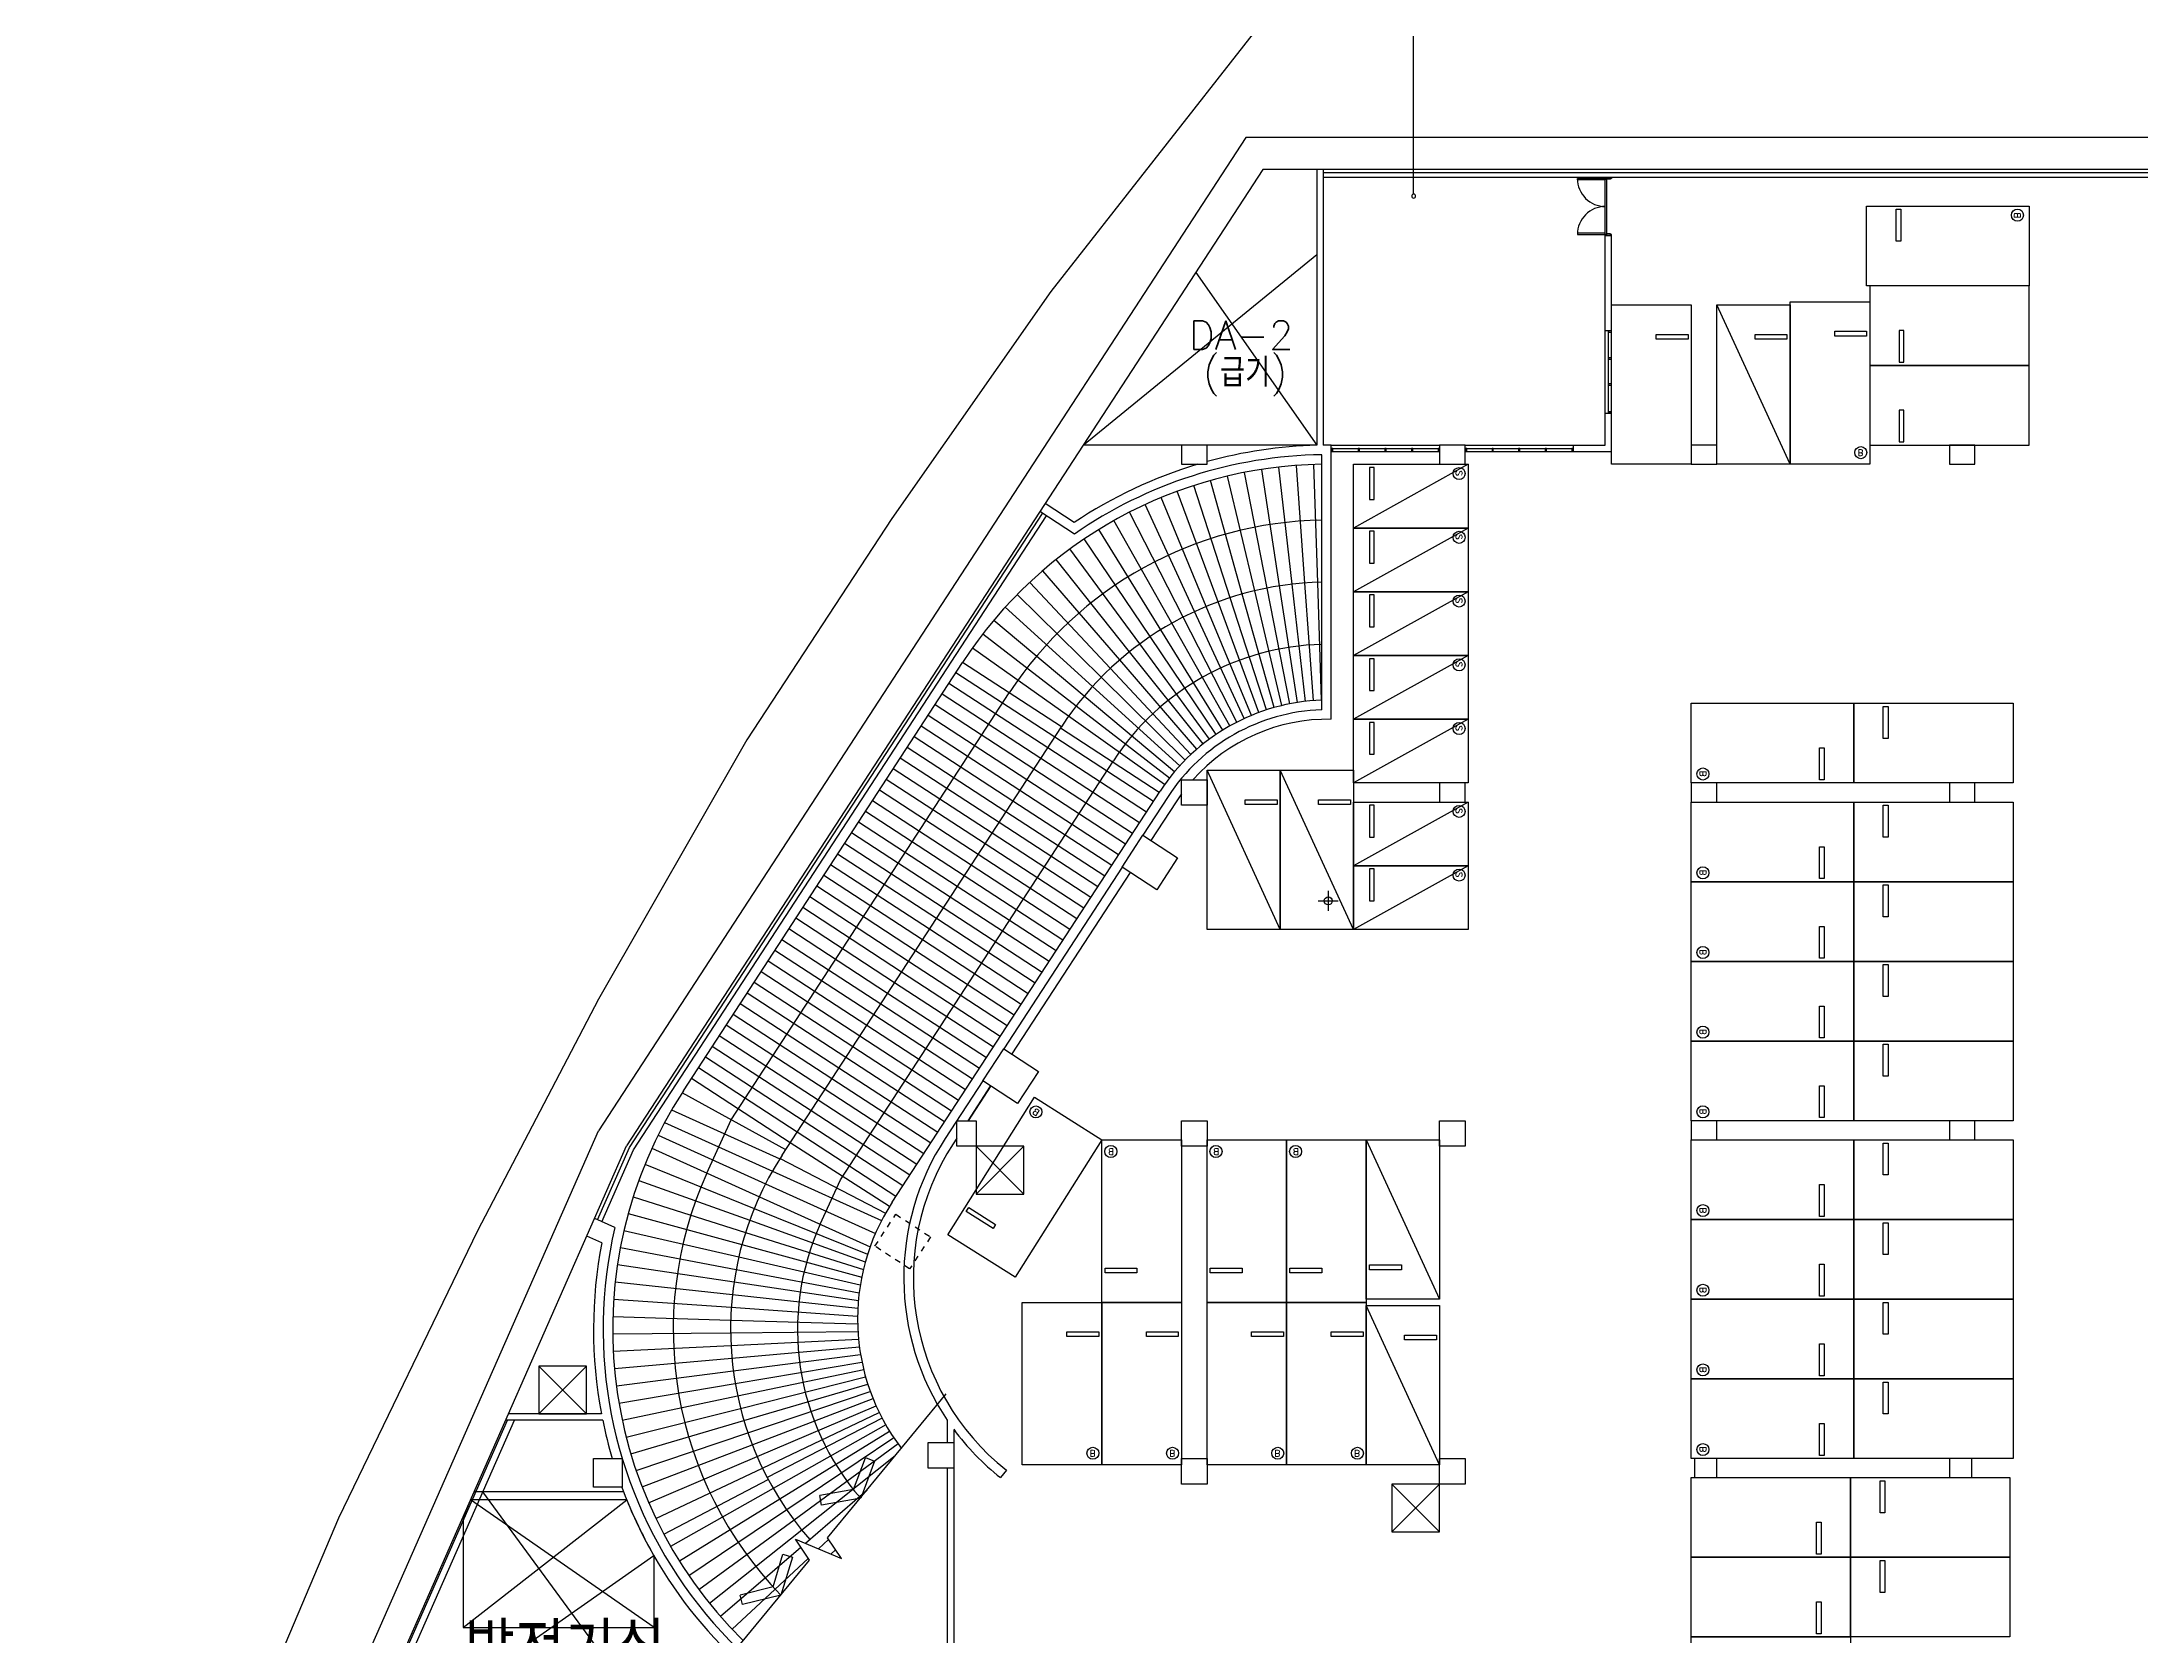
# Model space of a CAD drawing. Header units: millimetres. Extents: x -7614 to 421357, y 85218 to 341757.
# Drawn here: x 79456 to 145365, y 207827 to 257878 of the extents above; entities that cross this region are included whole.
import ezdxf
from ezdxf.enums import TextEntityAlignment as Align

# ---------------------------------------------------------------- set-up
doc = ezdxf.new("R2010")
doc.units = ezdxf.units.MM
doc.header["$LTSCALE"] = 600
doc.header["$MEASUREMENT"] = 0
doc.linetypes.add('HIDDEN', pattern=[2, 1, -1])
doc.layers.add('e-plan', color=9, linetype='CONTINUOUS')
doc.layers.add('e-room-box', color=7, linetype='CONTINUOUS')
doc.styles.add('kiahn', font='romans.shx', dxfattribs={"bigfont": 'cadhs.shx'})

msp = doc.modelspace()

# ---------------------------------------------------------------- linework, layer by layer
at = {"layer": 'e-plan'}
for p, q in [((117583, 258287), (111121, 250053)), ((117234, 254877), (96920, 223713)), ((163670, 254877), (117234, 254877)), ((117776, 253877), (97802, 223235)), ((164670, 253877), (117776, 253877)), ((119470, 253877), (119470, 245222)), ((119670, 253877), (119670, 245227)), ((148320, 253777), (119670, 253777)), ((148320, 253627), (119670, 253627)), ((127645, 253591), (128520, 253591)), ((127645, 253551), (127645, 253591)), ((128520, 253551), (127645, 253551)), ((128520, 253591), (128520, 253616)), ((128520, 253616), (128720, 253616)), ((128520, 251841), (128520, 253591)), ((128520, 253591), (128520, 253551)), ((128560, 253591), (128520, 253591)), ((128560, 253571), (128560, 253591)), ((128560, 253571), (128560, 251861)), ((128680, 253571), (128560, 253571)), ((128720, 253591), (128680, 253591)), ((128680, 253591), (128680, 253571)), ((128720, 253616), (128720, 253591)), ((136720, 250228), (136720, 252728)), ((136720, 252728), (141820, 252728)), ((137645, 252628), (137795, 252628)), ((137645, 251628), (137645, 252628)), ((137795, 252628), (137795, 251628)), ((141820, 252728), (141820, 250228)), ((128520, 251881), (127645, 251881)), ((127645, 251881), (127645, 251841)), ((127645, 251841), (128520, 251841)), ((128520, 251841), (128520, 251881)), ((128560, 251841), (128520, 251841)), ((128520, 251841), (128520, 251816)), ((128520, 251816), (128720, 251816)), ((128520, 248827), (128520, 251807)), ((128520, 251807), (128720, 251807)), ((128680, 251861), (128560, 251861)), ((128560, 251861), (128560, 251841)), ((128680, 251841), (128680, 251861)), ((128720, 251841), (128680, 251841)), ((128720, 251816), (128720, 251841)), ((128720, 248827), (128720, 251807)), ((112138, 245227), (119470, 251209)), ((137795, 251628), (137645, 251628)), ((115670, 250646), (119470, 245227)), ((111121, 250053), (106128, 242928)), ((141820, 250228), (136720, 250228)), ((136820, 250228), (136820, 247728)), ((141820, 250228), (136820, 250228)), ((141820, 247728), (141820, 250228)), ((128720, 249627), (131220, 249627)), ((128720, 244627), (128720, 249627)), ((131220, 249627), (131220, 244627)), ((134320, 244627), (132020, 249627)), ((132020, 249627), (134320, 249627)), ((132020, 244627), (132020, 249627)), ((134320, 249727), (136820, 249727)), ((134320, 244627), (134320, 249727)), ((134320, 249627), (134320, 244627)), ((136820, 249727), (136820, 244627)), ((128520, 248827), (128720, 248827)), ((128520, 246227), (128520, 248827)), ((128720, 248817), (128620, 248817)), ((128620, 248817), (128620, 248777)), ((128620, 246257), (128620, 248797)), ((128620, 248777), (128720, 248777)), ((128720, 248777), (128720, 248817)), ((128720, 246257), (128720, 248797)), ((130120, 248552), (130120, 248702)), ((130120, 248702), (131120, 248702)), ((131120, 248552), (130120, 248552)), ((131120, 248702), (131120, 248552)), ((133220, 248552), (133220, 248702)), ((133220, 248702), (134220, 248702)), ((134220, 248552), (133220, 248552)), ((134220, 248702), (134220, 248552)), ((135720, 248652), (135720, 248802)), ((135720, 248802), (136720, 248802)), ((136720, 248652), (135720, 248652)), ((136720, 248802), (136720, 248652)), ((137895, 248828), (137745, 248828)), ((137745, 248828), (137745, 247828)), ((137895, 247828), (137895, 248828)), ((128720, 247970), (128620, 247970)), ((128620, 247970), (128620, 247930)), ((128620, 247930), (128720, 247930)), ((128720, 247930), (128720, 247970)), ((137745, 247828), (137895, 247828)), ((136820, 247728), (136820, 245228)), ((141820, 247728), (136820, 247728)), ((136820, 247728), (141820, 247728)), ((141820, 245228), (141820, 247728)), ((128720, 247147), (128620, 247147)), ((128620, 247147), (128620, 247107)), ((128620, 247107), (128720, 247107)), ((128720, 247107), (128720, 247147)), ((128520, 245227), (128520, 246227)), ((128520, 246227), (128720, 246227)), ((128720, 246277), (128620, 246277)), ((128620, 246277), (128620, 246237)), ((128620, 246237), (128720, 246237)), ((128720, 246237), (128720, 246277)), ((128720, 245027), (128720, 246227)), ((137895, 246328), (137745, 246328)), ((137745, 246328), (137745, 245328)), ((137895, 245328), (137895, 246328)), ((119470, 245227), (112138, 245227)), ((119920, 245227), (119670, 245227)), ((119920, 236626), (119920, 245227)), ((119920, 245227), (123320, 245227)), ((124120, 245227), (127520, 245227)), ((127520, 245227), (128520, 245227)), ((127520, 245027), (127520, 245227)), ((136820, 245228), (141820, 245228)), ((137745, 245328), (137895, 245328)), ((119620, 236923), (119620, 244925)), ((119970, 245127), (119930, 245127)), ((119930, 245127), (119930, 245027)), ((119930, 245027), (119970, 245027)), ((119950, 245127), (123290, 245127)), ((119950, 245027), (123290, 245027)), ((119970, 245027), (119970, 245127)), ((124220, 244627), (120620, 242627)), ((120620, 244627), (124220, 244627)), ((120620, 242627), (120620, 244627)), ((120805, 245127), (120765, 245127)), ((120765, 245127), (120765, 245027)), ((120765, 245027), (120805, 245027)), ((120805, 245027), (120805, 245127)), ((121270, 244527), (121120, 244527)), ((121120, 244527), (121120, 243527)), ((121270, 243527), (121270, 244527)), ((121640, 245127), (121600, 245127)), ((121600, 245127), (121600, 245027)), ((121600, 245027), (121640, 245027)), ((121640, 245027), (121640, 245127)), ((122475, 245127), (122435, 245127)), ((122435, 245127), (122435, 245027)), ((122435, 245027), (122475, 245027)), ((122475, 245027), (122475, 245127)), ((123310, 245127), (123270, 245127)), ((123270, 245127), (123270, 245027)), ((123270, 245027), (123310, 245027)), ((123310, 245027), (123310, 245127)), ((124170, 245127), (124130, 245127)), ((124130, 245127), (124130, 245027)), ((124130, 245027), (124170, 245027)), ((124150, 245127), (127490, 245127)), ((124150, 245027), (127490, 245027)), ((124170, 245027), (124170, 245127)), ((124220, 244627), (124220, 242627)), ((125005, 245127), (124965, 245127)), ((124965, 245127), (124965, 245027)), ((124965, 245027), (125005, 245027)), ((125005, 245027), (125005, 245127)), ((125840, 245127), (125800, 245127)), ((125800, 245127), (125800, 245027)), ((125800, 245027), (125840, 245027)), ((125840, 245027), (125840, 245127)), ((126675, 245127), (126635, 245127)), ((126635, 245127), (126635, 245027)), ((126635, 245027), (126675, 245027)), ((126675, 245027), (126675, 245127)), ((127510, 245127), (127470, 245127)), ((127470, 245127), (127470, 245027)), ((127470, 245027), (127510, 245027)), ((127510, 245027), (127510, 245127)), ((127520, 245027), (128720, 245027)), ((131220, 244627), (128720, 244627)), ((134320, 244627), (132020, 244627)), ((136820, 244627), (134320, 244627)), ((111854, 242798), (110942, 243392)), ((121120, 243527), (121270, 243527)), ((97890, 223187), (110862, 243086)), ((98022, 223116), (110987, 243005)), ((106128, 242928), (101575, 235976)), ((111857, 242438), (110778, 243141)), ((124220, 242627), (120620, 240627)), ((120620, 242627), (124220, 242627)), ((120620, 240627), (120620, 242627)), ((124220, 242627), (120620, 242627)), ((124220, 242627), (124220, 240627)), ((121270, 242527), (121120, 242527)), ((121120, 242527), (121120, 241527)), ((121270, 241527), (121270, 242527)), ((121120, 241527), (121270, 241527)), ((124220, 240627), (120620, 238627)), ((120620, 240627), (124220, 240627)), ((120620, 238627), (120620, 240627)), ((124220, 240627), (120620, 240627)), ((124220, 240627), (124220, 238627)), ((121270, 240527), (121120, 240527)), ((121120, 240527), (121120, 239527)), ((121270, 239527), (121270, 240527)), ((121120, 239527), (121270, 239527)), ((124220, 238627), (120620, 236627)), ((120620, 238627), (124220, 238627)), ((120620, 236627), (120620, 238627)), ((124220, 238627), (120620, 238627)), ((124220, 238627), (124220, 236627)), ((99589, 224969), (108349, 238408)), ((121270, 238527), (121120, 238527)), ((121120, 238527), (121120, 237527)), ((121270, 237527), (121270, 238527)), ((101083, 224057), (109815, 237453)), ((121120, 237527), (121270, 237527)), ((124220, 236627), (120620, 234627)), ((120620, 236627), (124220, 236627)), ((120620, 234627), (120620, 236627)), ((124220, 236627), (120620, 236627)), ((124220, 236627), (124220, 234627)), ((131220, 234627), (131220, 237127)), ((131220, 237127), (136320, 237127)), ((136320, 237127), (136320, 234627)), ((136320, 234627), (136320, 237127)), ((136320, 237127), (141320, 237127)), ((137245, 237027), (137395, 237027)), ((137245, 236027), (137245, 237027)), ((137395, 237027), (137395, 236027)), ((141320, 237127), (141320, 234627)), ((101575, 235976), (96920, 227843)), ((121270, 236527), (121120, 236527)), ((121120, 236527), (121120, 235527)), ((121270, 235527), (121270, 236527)), ((137395, 236027), (137245, 236027)), ((104513, 222177), (113082, 235323)), ((121120, 235527), (121270, 235527)), ((135245, 234727), (135245, 235727)), ((135245, 235727), (135395, 235727)), ((135395, 235727), (135395, 234727)), ((118320, 230027), (116020, 235027)), ((116020, 235027), (118320, 235027)), ((116020, 230027), (116020, 235027)), ((120620, 230027), (118320, 235027)), ((118320, 235027), (118320, 230027)), ((118320, 235027), (120620, 235027)), ((118320, 230027), (118320, 235027)), ((120620, 235027), (120620, 230027)), ((135395, 234727), (135245, 234727)), ((106140, 221469), (114548, 234367)), ((114800, 234203), (114008, 232989)), ((115051, 234039), (114259, 232825)), ((117220, 233952), (117220, 234102)), ((117220, 234102), (118220, 234102)), ((118220, 234102), (118220, 233952)), ((119520, 233952), (119520, 234102)), ((119520, 234102), (120520, 234102)), ((120520, 234102), (120520, 233952)), ((124220, 234627), (120620, 234627)), ((124220, 234027), (120620, 232027)), ((120620, 234027), (124220, 234027)), ((120620, 232027), (120620, 234027)), ((124220, 234027), (124220, 232027)), ((136320, 234627), (131220, 234627)), ((131220, 231527), (131220, 234027)), ((131220, 234027), (136320, 234027)), ((141320, 234627), (136320, 234627)), ((136320, 234027), (136320, 231527)), ((136320, 231527), (136320, 234027)), ((136320, 234027), (141320, 234027)), ((141320, 234027), (141320, 231527)), ((118220, 233952), (117220, 233952)), ((120520, 233952), (119520, 233952)), ((121270, 233927), (121120, 233927)), ((121120, 233927), (121120, 232927)), ((121270, 232927), (121270, 233927)), ((137245, 233927), (137395, 233927)), ((137245, 232927), (137245, 233927)), ((137395, 233927), (137395, 232927)), ((113353, 231983), (114008, 232989)), ((114008, 232989), (115097, 232279)), ((121120, 232927), (121270, 232927)), ((137395, 232927), (137245, 232927)), ((115097, 232279), (114442, 231273)), ((124220, 232027), (120620, 230027)), ((120620, 232027), (124220, 232027)), ((120620, 230027), (120620, 232027)), ((124220, 232027), (120620, 232027)), ((124220, 232027), (124220, 230027)), ((135245, 231627), (135245, 232627)), ((135245, 232627), (135395, 232627)), ((135395, 232627), (135395, 231627)), ((113353, 231983), (109639, 226287)), ((113604, 231820), (109891, 226123)), ((114442, 231273), (113353, 231983)), ((121270, 231927), (121120, 231927)), ((121120, 231927), (121120, 230927)), ((121270, 230927), (121270, 231927)), ((136320, 231527), (131220, 231527)), ((131220, 229027), (131220, 231527)), ((131220, 231527), (136320, 231527)), ((135395, 231627), (135245, 231627)), ((136320, 231527), (136320, 229027)), ((141320, 231527), (136320, 231527)), ((136320, 229027), (136320, 231527)), ((136320, 231527), (141320, 231527)), ((137245, 231427), (137395, 231427)), ((137245, 230427), (137245, 231427)), ((137395, 231427), (137395, 230427)), ((141320, 231527), (141320, 229027)), ((119514, 230927), (120139, 230927)), ((119826, 231239), (119826, 230614)), ((121120, 230927), (121270, 230927)), ((118320, 230027), (116020, 230027)), ((120620, 230027), (118320, 230027)), ((124220, 230027), (120620, 230027)), ((135245, 229127), (135245, 230127)), ((135245, 230127), (135395, 230127)), ((135395, 230127), (135395, 229127)), ((137395, 230427), (137245, 230427)), ((136320, 229027), (131220, 229027)), ((131220, 226527), (131220, 229027)), ((131220, 229027), (136320, 229027)), ((135395, 229127), (135245, 229127)), ((136320, 229027), (136320, 226527)), ((141320, 229027), (136320, 229027)), ((136320, 226527), (136320, 229027)), ((136320, 229027), (141320, 229027)), ((137245, 228927), (137395, 228927)), ((137245, 227927), (137245, 228927)), ((137395, 228927), (137395, 227927)), ((141320, 229027), (141320, 226527)), ((96920, 227843), (93123, 220577)), ((135245, 226627), (135245, 227627)), ((135245, 227627), (135395, 227627)), ((135395, 227627), (135395, 226627)), ((137395, 227927), (137245, 227927)), ((108984, 225282), (109639, 226287)), ((109639, 226287), (110728, 225577)), ((136320, 226527), (131220, 226527)), ((131220, 224027), (131220, 226527)), ((131220, 226527), (136320, 226527)), ((135395, 226627), (135245, 226627)), ((136320, 226527), (136320, 224027)), ((141320, 226527), (136320, 226527)), ((136320, 224027), (136320, 226527)), ((136320, 226527), (141320, 226527)), ((137245, 226427), (137395, 226427)), ((137245, 225427), (137245, 226427)), ((137395, 226427), (137395, 225427)), ((141320, 226527), (141320, 224027)), ((110728, 225577), (110073, 224572)), ((137395, 225427), (137245, 225427)), ((108984, 225282), (107802, 223468)), ((107883, 220450), (110607, 224762)), ((109235, 225118), (108524, 224027)), ((108524, 224027), (109228, 225107)), ((110073, 224572), (108984, 225282)), ((110607, 224762), (112720, 223427)), ((135245, 224127), (135245, 225127)), ((135245, 225127), (135395, 225127)), ((135395, 225127), (135395, 224127)), ((135395, 224127), (135245, 224127)), ((79456, 184071), (96920, 223713)), ((100325, 222383), (101083, 224057)), ((108170, 223484), (108053, 223304)), ((136320, 224027), (131220, 224027)), ((141320, 224027), (136320, 224027)), ((80422, 183783), (97802, 223235)), ((96890, 220918), (97890, 223187)), ((97027, 220857), (98022, 223116)), ((112720, 223427), (109997, 219115)), ((112720, 218327), (112720, 223427)), ((112720, 223427), (115220, 223427)), ((115220, 223427), (115220, 218327)), ((116020, 218327), (116020, 223427)), ((116020, 223427), (118520, 223427)), ((118520, 223427), (118520, 218327)), ((118520, 218327), (118520, 223427)), ((118520, 223427), (121020, 223427)), ((121020, 223427), (123320, 218427)), ((121020, 218427), (121020, 223427)), ((121020, 223427), (123320, 223427)), ((121020, 223427), (121020, 218327)), ((123320, 223427), (123320, 218427)), ((131220, 220927), (131220, 223427)), ((131220, 223427), (136320, 223427)), ((136320, 223427), (136320, 220927)), ((136320, 220927), (136320, 223427)), ((136320, 223427), (141320, 223427)), ((137245, 223327), (137395, 223327)), ((137245, 222327), (137245, 223327)), ((137395, 223327), (137395, 222327)), ((141320, 223427), (141320, 220927)), ((103879, 220778), (104513, 222177)), ((137395, 222327), (137245, 222327)), ((135245, 221027), (135245, 222027)), ((135245, 222027), (135395, 222027)), ((135395, 222027), (135395, 221027)), ((97433, 220674), (96803, 220957)), ((108462, 221178), (108542, 221305)), ((109307, 220644), (108462, 221178)), ((108542, 221305), (109387, 220771)), ((136320, 220927), (131220, 220927)), ((131220, 218427), (131220, 220927)), ((131220, 220927), (136320, 220927)), ((135395, 221027), (135245, 221027)), ((136320, 220927), (136320, 218427)), ((141320, 220927), (136320, 220927)), ((136320, 218427), (136320, 220927)), ((136320, 220927), (141320, 220927)), ((137245, 220827), (137395, 220827)), ((137245, 219827), (137245, 220827)), ((137395, 220827), (137395, 219827)), ((141320, 220927), (141320, 218427)), ((93123, 220577), (88760, 211551)), ((97025, 220200), (96557, 220410)), ((109997, 219115), (107883, 220450)), ((109387, 220771), (109307, 220644)), ((121120, 219352), (121120, 219502)), ((121120, 219502), (122120, 219502)), ((122120, 219502), (122120, 219352)), ((135245, 218527), (135245, 219527)), ((135245, 219527), (135395, 219527)), ((135395, 219527), (135395, 218527)), ((137395, 219827), (137245, 219827)), ((112820, 219252), (112820, 219402)), ((112820, 219402), (113820, 219402)), ((113820, 219252), (112820, 219252)), ((113820, 219402), (113820, 219252)), ((116120, 219252), (116120, 219402)), ((116120, 219402), (117120, 219402)), ((117120, 219252), (116120, 219252)), ((117120, 219402), (117120, 219252)), ((118620, 219252), (118620, 219402)), ((118620, 219402), (119620, 219402)), ((119620, 219252), (118620, 219252)), ((119620, 219402), (119620, 219252)), ((122120, 219352), (121120, 219352)), ((110220, 218327), (112720, 218327)), ((110220, 213227), (110220, 218327)), ((112720, 218327), (112720, 213227)), ((115220, 218327), (112720, 218327)), ((112720, 218327), (115220, 218327)), ((112720, 213227), (112720, 218327)), ((115220, 218327), (115220, 213227)), ((118520, 218327), (116020, 218327)), ((116020, 218327), (118520, 218327)), ((116020, 213227), (116020, 218327)), ((118520, 218327), (118520, 213227)), ((121020, 218327), (118520, 218327)), ((118520, 218327), (121020, 218327)), ((118520, 213227), (118520, 218327)), ((123320, 218427), (121020, 218427)), ((121020, 218327), (121020, 213227)), ((123320, 213227), (121020, 218227)), ((121020, 218227), (123320, 218227)), ((121020, 213227), (121020, 218227)), ((123320, 218227), (123320, 213227)), ((136320, 218427), (131220, 218427)), ((131220, 215927), (131220, 218427)), ((131220, 218427), (136320, 218427)), ((135395, 218527), (135245, 218527)), ((136320, 218427), (136320, 215927)), ((141320, 218427), (136320, 218427)), ((136320, 215927), (136320, 218427)), ((136320, 218427), (141320, 218427)), ((137245, 218327), (137395, 218327)), ((137245, 217327), (137245, 218327)), ((137395, 218327), (137395, 217327)), ((141320, 218427), (141320, 215927)), ((111620, 217252), (111620, 217402)), ((111620, 217402), (112620, 217402)), ((112620, 217252), (111620, 217252)), ((112620, 217402), (112620, 217252)), ((114120, 217252), (114120, 217402)), ((114120, 217402), (115120, 217402)), ((115120, 217252), (114120, 217252)), ((115120, 217402), (115120, 217252)), ((117420, 217252), (117420, 217402)), ((117420, 217402), (118420, 217402)), ((118420, 217252), (117420, 217252)), ((118420, 217402), (118420, 217252)), ((119920, 217252), (119920, 217402)), ((119920, 217402), (120920, 217402)), ((120920, 217252), (119920, 217252)), ((120920, 217402), (120920, 217252)), ((122220, 217152), (122220, 217302)), ((122220, 217302), (123220, 217302)), ((123220, 217152), (122220, 217152)), ((123220, 217302), (123220, 217152)), ((135245, 216027), (135245, 217027)), ((135245, 217027), (135395, 217027)), ((135395, 217027), (135395, 216027)), ((137395, 217327), (137245, 217327)), ((136320, 215927), (131220, 215927)), ((131220, 213427), (131220, 215927)), ((131220, 215927), (136320, 215927)), ((135395, 216027), (135245, 216027)), ((136320, 215927), (136320, 213427)), ((141320, 215927), (136320, 215927)), ((136320, 213427), (136320, 215927)), ((136320, 215927), (141320, 215927)), ((137245, 215827), (137395, 215827)), ((137245, 214827), (137245, 215827)), ((137395, 215827), (137395, 214827)), ((141320, 215927), (141320, 213427)), ((104112, 210937), (107838, 215457)), ((89415, 204072), (94064, 214627)), ((89622, 204047), (94283, 214627)), ((97055, 214627), (94010, 214627)), ((97016, 214827), (94098, 214827)), ((105823, 214692), (102214, 212835)), ((105937, 214484), (102406, 212488)), ((106059, 214280), (102611, 212148)), ((107870, 214626), (107870, 213927)), ((108070, 214343), (108070, 213927)), ((135245, 213527), (135245, 214527)), ((135245, 214527), (135395, 214527)), ((135395, 214527), (135395, 213527)), ((137395, 214827), (137245, 214827)), ((106187, 214081), (102829, 211818)), ((106323, 213886), (103060, 211496)), ((106235, 213513), (103303, 211184)), ((104924, 212452), (105298, 213453)), ((105588, 213347), (105152, 212179)), ((105299, 213455), (105588, 213347)), ((107870, 213127), (107870, 203857)), ((108070, 213127), (108070, 203812)), ((109724, 213062), (109538, 212827)), ((112720, 213227), (110220, 213227)), ((115220, 213227), (112720, 213227)), ((118520, 213227), (116020, 213227)), ((121020, 213227), (118520, 213227)), ((123320, 213227), (121020, 213227)), ((136320, 213427), (131220, 213427)), ((135395, 213527), (135245, 213527)), ((141320, 213427), (136320, 213427)), ((97710, 212377), (93018, 212377)), ((100383, 202725), (93292, 212377)), ((102406, 212488), (99185, 210667)), ((105359, 212430), (103418, 210761)), ((103924, 211962), (103870, 212266)), ((104924, 212452), (103872, 212266)), ((131220, 210327), (131220, 212827)), ((131220, 212827), (136220, 212827)), ((136220, 212827), (136220, 210327)), ((136220, 210327), (136220, 212827)), ((136220, 212827), (141220, 212827)), ((137145, 212727), (137295, 212727)), ((137145, 211727), (137145, 212727)), ((137295, 212727), (137295, 211727)), ((141220, 212827), (141220, 210327)), ((102611, 212148), (99463, 210203)), ((102829, 211818), (99760, 209750)), ((105152, 212179), (103924, 211962)), ((137295, 211727), (137145, 211727)), ((88760, 211551), (85763, 204501)), ((103060, 211496), (100074, 209310)), ((103303, 211184), (100405, 208883)), ((104548, 210286), (104112, 210937)), ((135145, 210427), (135145, 211427)), ((135145, 211427), (135295, 211427)), ((135295, 211427), (135295, 210427)), ((89622, 204047), (98657, 210380)), ((103275, 210638), (100753, 208469)), ((103506, 210293), (101117, 208069)), ((102404, 209399), (102710, 210422)), ((103007, 210336), (102649, 209142)), ((102711, 210424), (103007, 210336)), ((103540, 210242), (103104, 210893)), ((103104, 210893), (104548, 210286)), ((104145, 210888), (103825, 210590)), ((104360, 210567), (104218, 210425)), ((131220, 207827), (131220, 210327)), ((131220, 210327), (136220, 210327)), ((136220, 210327), (131220, 210327)), ((135295, 210427), (135145, 210427)), ((136220, 210327), (136220, 207827)), ((141220, 210327), (136220, 210327)), ((136220, 207827), (136220, 210327)), ((136220, 210327), (141220, 210327)), ((141220, 210327), (141220, 207827)), ((100252, 206252), (103540, 210242)), ((137145, 210227), (137295, 210227)), ((137145, 209227), (137145, 210227)), ((137295, 210227), (137295, 209227)), ((101438, 208844), (101364, 209144)), ((102404, 209399), (101367, 209144)), ((102649, 209142), (101438, 208844)), ((137295, 209227), (137145, 209227)), ((135145, 207927), (135145, 208927)), ((135145, 208927), (135295, 208927)), ((135295, 208927), (135295, 207927)), ((131220, 205327), (131220, 207827)), ((131220, 207827), (136220, 207827)), ((136220, 207827), (131220, 207827)), ((135295, 207927), (135145, 207927)), ((136220, 207827), (136220, 205327)), ((141220, 207827), (136220, 207827))]:
    msp.add_line(p, q, dxfattribs=at)
at = {"layer": 'e-plan', "ltscale": 0.5}
for p, q in [((116020, 245227), (115220, 245227)), ((115220, 245227), (115220, 244627)), ((116020, 244627), (116020, 245227)), ((124120, 245227), (123320, 245227)), ((123320, 245227), (123320, 244627)), ((124120, 244627), (124120, 245227)), ((132020, 245227), (131220, 245227)), ((131220, 245227), (131220, 244627)), ((132020, 244627), (132020, 245227)), ((140120, 245227), (139320, 245227)), ((139320, 245227), (139320, 244627)), ((140120, 244627), (140120, 245227)), ((115220, 244627), (116020, 244627)), ((123320, 244627), (124120, 244627)), ((131220, 244627), (132020, 244627)), ((139320, 244627), (140120, 244627)), ((115220, 234727), (116020, 234727)), ((115220, 233927), (115220, 234727)), ((116020, 234727), (116020, 233927)), ((124120, 234627), (123320, 234627)), ((123320, 234627), (123320, 234027)), ((123320, 234027), (124120, 234027)), ((124120, 234027), (124120, 234627)), ((132020, 234627), (131220, 234627)), ((131220, 234627), (131220, 234027)), ((131220, 234027), (132020, 234027)), ((132020, 234027), (132020, 234627)), ((140120, 234627), (139320, 234627)), ((139320, 234627), (139320, 234027)), ((139320, 234027), (140120, 234027)), ((140120, 234027), (140120, 234627)), ((116020, 233927), (115220, 233927)), ((108170, 224027), (108770, 224027)), ((108170, 223227), (108170, 224027)), ((108770, 224027), (108770, 223227)), ((115220, 224027), (116020, 224027)), ((115220, 223227), (115220, 224027)), ((116020, 224027), (116020, 223227)), ((123320, 224027), (124120, 224027)), ((123320, 223227), (123320, 224027)), ((124120, 224027), (124120, 223227)), ((132020, 224027), (131220, 224027)), ((131220, 224027), (131220, 223427)), ((132020, 223427), (132020, 224027)), ((140120, 224027), (139320, 224027)), ((139320, 224027), (139320, 223427)), ((140120, 223427), (140120, 224027)), ((108770, 223227), (108170, 223227)), ((110270, 221727), (108770, 223227)), ((108770, 221727), (110270, 223227)), ((110270, 223227), (108770, 223227)), ((108770, 223227), (108770, 221727)), ((110270, 221727), (110270, 223227)), ((116020, 223227), (115220, 223227)), ((124120, 223227), (123320, 223227)), ((131220, 223427), (132020, 223427)), ((139320, 223427), (140120, 223427)), ((108770, 221727), (110270, 221727)), ((95047, 214827), (96547, 216327)), ((96547, 214827), (95047, 216327)), ((96547, 216327), (95047, 216327)), ((95047, 216327), (95047, 214827)), ((96547, 214827), (96547, 216327)), ((95047, 214827), (96547, 214827)), ((107270, 213927), (108070, 213927)), ((107270, 213127), (107270, 213927)), ((108070, 213927), (108070, 213127)), ((96770, 213427), (97670, 213427)), ((96770, 212527), (96770, 213427)), ((97670, 213427), (97670, 212527)), ((108070, 213127), (107270, 213127)), ((115220, 213427), (116020, 213427)), ((115220, 212627), (115220, 213427)), ((116020, 213427), (116020, 212627)), ((123320, 213427), (124120, 213427)), ((123320, 212627), (123320, 213427)), ((124120, 213427), (124120, 212627)), ((132020, 213427), (131320, 213427)), ((131320, 213427), (131320, 212827)), ((132020, 212827), (132020, 213427)), ((140020, 213427), (139320, 213427)), ((139320, 213427), (139320, 212827)), ((140020, 212827), (140020, 213427)), ((97670, 212527), (96770, 212527)), ((116020, 212627), (115220, 212627)), ((123320, 211127), (121820, 212627)), ((121820, 211127), (123320, 212627)), ((123320, 212627), (121820, 212627)), ((121820, 212627), (121820, 211127)), ((124120, 212627), (123320, 212627)), ((123320, 211127), (123320, 212627)), ((131320, 212827), (132020, 212827)), ((139320, 212827), (140020, 212827)), ((121820, 211127), (123320, 211127))]:
    msp.add_line(p, q, dxfattribs=at)
at = {"layer": 'e-plan', "linetype": 'Continuous'}
for p, q in [((118697, 240863), (118279, 244539)), ((119095, 240900), (118825, 244590)), ((119494, 240921), (119372, 244619)), ((116746, 240440), (115606, 243960)), ((117128, 240556), (116130, 244119)), ((117516, 240656), (116661, 244256)), ((117906, 240741), (117196, 244372)), ((118300, 240810), (117736, 244466)), ((115629, 240003), (114076, 243362)), ((115995, 240164), (114578, 243582)), ((116368, 240310), (115088, 243781)), ((114573, 239436), (112629, 242584)), ((114917, 239639), (113101, 242862)), ((115269, 239828), (113583, 243122)), ((113909, 238989), (111720, 241971)), ((114237, 239219), (112168, 242287)), ((113284, 238490), (110864, 241288)), ((113592, 238745), (111285, 241638)), ((112987, 238222), (110456, 240922)), ((118370, 237056), (117516, 240656)), ((118617, 237110), (117906, 240741)), ((118865, 237153), (118300, 240810)), ((119115, 237186), (118697, 240863)), ((119366, 237210), (119095, 240900)), ((119617, 237223), (119494, 240921)), ((112426, 237652), (109688, 240141)), ((112701, 237943), (110064, 240539)), ((117182, 236645), (115629, 240003)), ((117413, 236746), (115995, 240164)), ((117647, 236838), (116368, 240310)), ((117885, 236920), (116746, 240440)), ((118127, 236993), (117128, 240556)), ((111912, 237040), (108984, 239301)), ((112163, 237351), (109327, 239728)), ((116516, 236287), (114573, 239436)), ((116733, 236415), (114917, 239639)), ((116955, 236535), (115269, 239828)), ((111674, 236718), (108658, 238861)), ((115898, 235853), (113592, 238745)), ((116099, 236006), (113909, 238989)), ((116305, 236151), (114237, 239219)), ((111239, 236066), (108140, 238087)), ((111449, 236388), (108349, 238408)), ((115337, 235347), (112701, 237943)), ((115517, 235523), (112987, 238222)), ((115705, 235692), (113284, 238490)), ((110802, 235396), (107703, 237416)), ((111021, 235731), (107921, 237752)), ((114998, 234974), (112163, 237351)), ((115164, 235164), (112426, 237652)), ((110366, 234726), (107266, 236746)), ((110584, 235061), (107484, 237081)), ((114690, 234575), (111674, 236718)), ((114840, 234778), (111912, 237040)), ((102688, 222949), (111449, 236388)), ((109929, 234056), (106829, 236076)), ((110147, 234391), (107048, 236411)), ((114339, 234046), (111239, 236066)), ((114522, 234327), (111423, 236347)), ((109492, 233385), (106392, 235406)), ((109710, 233720), (106611, 235741)), ((113902, 233375), (110802, 235396)), ((114120, 233710), (111021, 235731)), ((109055, 232715), (105955, 234736)), ((109273, 233050), (106174, 235071)), ((113465, 232705), (110366, 234726)), ((113684, 233040), (110584, 235061)), ((108618, 232045), (105518, 234066)), ((108836, 232380), (105737, 234401)), ((113028, 232035), (109929, 234056)), ((113247, 232370), (110147, 234391)), ((108181, 231375), (105082, 233395)), ((108400, 231710), (105300, 233730)), ((112591, 231365), (109492, 233385)), ((112810, 231700), (109710, 233720)), ((107744, 230705), (104645, 232725)), ((107963, 231040), (104863, 233060)), ((112154, 230695), (109055, 232715)), ((112373, 231030), (109273, 233050)), ((107307, 230034), (104208, 232055)), ((107526, 230370), (104426, 232390)), ((111718, 230024), (108618, 232045)), ((111936, 230360), (108836, 232380)), ((106871, 229364), (103771, 231385)), ((107089, 229699), (103989, 231720)), ((111281, 229354), (108181, 231375)), ((111499, 229689), (108400, 231710)), ((106434, 228694), (103334, 230715)), ((106652, 229029), (103553, 231050)), ((110844, 228684), (107744, 230705)), ((111062, 229019), (107963, 231040)), ((105997, 228024), (102897, 230044)), ((106215, 228359), (103116, 230380)), ((110407, 228014), (107307, 230034)), ((110625, 228349), (107526, 230370)), ((105560, 227354), (102460, 229374)), ((105778, 227689), (102679, 229709)), ((109970, 227344), (106871, 229364)), ((110189, 227679), (107089, 229699)), ((105123, 226684), (102023, 228704)), ((105341, 227019), (102242, 229039)), ((109752, 227009), (106652, 229029)), ((104905, 226348), (101805, 228369)), ((109315, 226338), (106215, 228359)), ((109533, 226674), (106434, 228694)), ((104468, 225678), (101368, 227699)), ((104686, 226013), (101587, 228034)), ((108878, 225668), (105778, 227689)), ((109096, 226003), (105997, 228024)), ((104031, 225008), (100931, 227029)), ((104249, 225343), (101150, 227364)), ((108441, 224998), (105341, 227019)), ((108659, 225333), (105560, 227354)), ((103594, 224338), (100494, 226358)), ((103812, 224673), (100713, 226694)), ((108004, 224328), (104905, 226348)), ((108223, 224663), (105123, 226684)), ((103157, 223668), (100058, 225688)), ((103376, 224003), (100276, 226023)), ((107567, 223658), (104468, 225678)), ((107786, 223993), (104686, 226013)), ((102798, 223117), (99544, 224901)), ((102939, 223333), (99839, 225353)), ((107130, 222988), (104031, 225008)), ((107349, 223323), (104249, 225343)), ((99217, 224366), (102614, 222833)), ((106694, 222317), (103594, 224338)), ((106912, 222653), (103812, 224673)), ((98790, 223571), (102166, 222048)), ((98997, 223972), (102381, 222445)), ((106257, 221647), (103157, 223668)), ((106475, 221982), (103376, 224003)), ((98597, 223165), (101970, 221643)), ((102621, 222845), (105933, 221128)), ((106052, 221333), (102938, 223331)), ((98185, 222155), (101667, 220903)), ((98381, 222664), (101811, 221276)), ((102381, 222445), (105808, 220899)), ((98009, 221638), (101538, 220525)), ((101970, 221643), (105447, 220074)), ((102166, 222048), (105614, 220493)), ((97854, 221115), (101424, 220141)), ((101667, 220903), (105296, 219599)), ((101811, 221276), (105367, 219837)), ((97721, 220586), (101326, 219754)), ((101424, 220141), (105182, 219116)), ((101538, 220525), (105235, 219358)), ((97516, 219514), (101176, 218968)), ((97608, 220052), (101243, 219362)), ((101326, 219754), (105138, 218873)), ((97446, 218972), (101125, 218571)), ((101176, 218968), (105078, 218386)), ((101243, 219362), (105104, 218630)), ((97398, 218429), (101089, 218173)), ((101089, 218173), (105054, 217898)), ((101125, 218571), (105061, 218142)), ((97371, 217884), (101070, 217773)), ((101070, 217773), (105055, 217654)), ((97367, 217338), (101066, 217373)), ((97383, 216792), (101079, 216973)), ((101066, 217373), (105065, 217411)), ((101079, 216973), (105084, 217170)), ((101107, 216575), (105111, 216929)), ((97422, 216248), (101107, 216575)), ((101152, 216177), (105147, 216690)), ((101212, 215782), (105192, 216453)), ((101288, 215390), (105245, 216219)), ((97482, 215706), (101152, 216177)), ((97564, 215166), (101212, 215782)), ((101380, 215001), (105306, 215986)), ((101487, 214616), (105376, 215756)), ((101609, 214235), (105453, 215529)), ((97667, 214631), (101288, 215390)), ((97791, 214100), (101380, 215001)), ((101747, 213860), (105539, 215306)), ((101899, 213491), (105632, 215085)), ((102066, 213129), (105734, 214868)), ((97937, 213574), (101487, 214616)), ((98103, 213055), (101609, 214235)), ((98289, 212543), (101747, 213860)), ((98496, 212038), (101899, 213491)), ((98723, 211543), (102066, 213129)), ((98969, 211057), (102247, 212773))]:
    msp.add_line(p, q, dxfattribs=at)
at = {"layer": 'e-plan', "linetype": 'HIDDEN', "ltscale": 0.3}
for p, q in [((105598, 220088), (106253, 221093)), ((106253, 221093), (107343, 220383)), ((107343, 220383), (106687, 219378)), ((106687, 219378), (105598, 220088))]:
    msp.add_line(p, q, dxfattribs=at)
at = {"layer": 'e-plan', "ltscale": 0.7}
for p, q in [((92670, 208127), (97809, 212127)), ((92908, 212127), (92670, 211587)), ((92670, 211587), (92670, 208127)), ((98670, 208127), (92908, 212127)), ((97809, 212127), (92908, 212127)), ((98670, 208127), (98670, 210357)), ((92670, 208127), (98670, 208127))]:
    msp.add_line(p, q, dxfattribs=at)
at = {"layer": 'e-plan'}
for centre, radius in [((141455, 252446), 189), ((136539, 244992), 189), ((131586, 234908), 189), ((131586, 231808), 189), ((119826, 230927), 125), ((131586, 229308), 189), ((131586, 226808), 189), ((110650, 224303), 189), ((131586, 224308), 189), ((113002, 223061), 189), ((116302, 223061), 189), ((118802, 223061), 189), ((131586, 221208), 189), ((131586, 218708), 189), ((131586, 216208), 189), ((112439, 213592), 189), ((114939, 213592), 189), ((118239, 213592), 189), ((120739, 213592), 189), ((131586, 213708), 189)]:
    msp.add_circle(centre, radius, dxfattribs=at)
at = {"layer": 'e-plan', "lineweight": -3}
for centre in [(123932, 244335), (123932, 242335), (123932, 240335), (123932, 238335), (123932, 236335), (123932, 233735), (123932, 231735)]:
    msp.add_circle(centre, 189, dxfattribs=at)
at = {"layer": 'e-plan'}
for centre, radius, start, end in [((128520, 253591), 875, 179.99997, 270.00012), ((128520, 251841), 875, 89.99988, 180.00003), ((119826, 230927), 14300, 91.42563, 105.43457), ((119826, 230927), 13700, 90.83651, 146.90069), ((119826, 230927), 14300, 106.65624, 123.88449), ((119826, 230927), 14000, 90.84217, 124.69447), ((119826, 230927), 11950, 90.95897, 146.90069), ((119826, 230927), 8050, 91.42364, 146.90069), ((119826, 230927), 6300, 91.81931, 146.90069), ((119826, 230927), 6000, 91.96537, 146.90069), ((119826, 230927), 5700, 89.05279, 138.18974), ((119826, 230927), 5700, 143.90391, 146.90069), ((111066, 217488), 13700, 146.90069, 225.48548), ((114503, 219099), 8000, 146.90069, 213.99136), ((114503, 219099), 7700, 146.90069, 231.63103), ((111218, 217470), 11950, 155.71524, 224.18211), ((111753, 217810), 6700, 146.90069, 217.34968), ((111066, 217488), 14300, 169.06772, 190.72505), ((111066, 217488), 14000, 166.84357, 263.39006), ((111218, 217470), 8050, 155.71524, 221.09362), ((111066, 217488), 14300, 191.54179, 196.49901), ((111066, 217488), 14300, 191.54176, 196.499), ((114503, 219099), 8000, 216.47446, 231.63103), ((111066, 217488), 14300, 200.3, 237.95917)]:
    msp.add_arc(centre, radius, start, end, dxfattribs=at)
at = {"layer": 'e-plan', "linetype": 'Continuous'}
for centre, start, end in [((119826, 230927), 91.12358, 146.90069), ((111066, 217488), 146.90069, 221.33347)]:
    msp.add_arc(centre, 10000, start, end, dxfattribs=at)
at = {"layer": 'e-plan', "ltscale": 0.7}
msp.add_arc((111066, 217488), 14300, 202.01866, 209.91031, dxfattribs=at)
at = {"layer": 'e-plan'}
for p in [(120785, 245027), (121620, 245027), (122455, 245027), (124985, 245027), (125820, 245027), (126655, 245027)]:
    msp.add_point(p, dxfattribs=at)
at = {"layer": 'e-room-box'}
msp.add_line((122506, 253104), (122506, 264432), dxfattribs=at)
for start, end in [(90, 270), (270, 90)]:
    msp.add_arc((122506, 253041), 62.5, start, end, dxfattribs=at)

# ---------------------------------------------------------------- texts
at = {"layer": 'e-plan', "style": 'kiahn', "text_generation_flag": 4}
for rotation, p in [(90, (141354, 252347)), (270, (131687, 235007)), (270, (131687, 231907)), (270, (131687, 229407)), (270, (131687, 226907)), (147.72297, (110679, 224164)), (270, (131687, 224407)), (180, (113101, 222960)), (180, (116401, 222960)), (180, (118901, 222960)), (270, (131687, 221307)), (270, (131687, 218807)), (270, (131687, 216307)), (270, (131687, 213807))]:
    msp.add_text('B', height=200, rotation=rotation, dxfattribs=at).set_placement(p)
at = {"layer": 'e-plan', "style": 'kiahn'}
for s, p in [('DA-2', (118732, 248230)), ('(급기)', (118545, 247061))]:
    msp.add_text(s, height=900, dxfattribs=at).set_placement(p, align=Align.RIGHT)
at = {"layer": 'e-plan', "style": 'kiahn', "text_generation_flag": 4}
for p in [(136440, 245093), (112340, 213693), (114840, 213693), (118140, 213693), (120640, 213693)]:
    msp.add_text('B', height=200, dxfattribs=at).set_placement(p)
at = {"layer": 'e-plan', "lineweight": -3, "style": 'kiahn'}
for p in [(123831, 244434), (123831, 242434), (123831, 240434), (123831, 238434), (123831, 236434), (123831, 233834), (123831, 231834)]:
    msp.add_text('S', height=200, rotation=270, dxfattribs=at).set_placement(p)
at = {"layer": 'e-plan', "style": 'kiahn'}
msp.add_text('발전기실', height=1800, dxfattribs=at).set_placement((95871, 206469), align=Align.CENTER)

doc.saveas('drawing.dxf')
